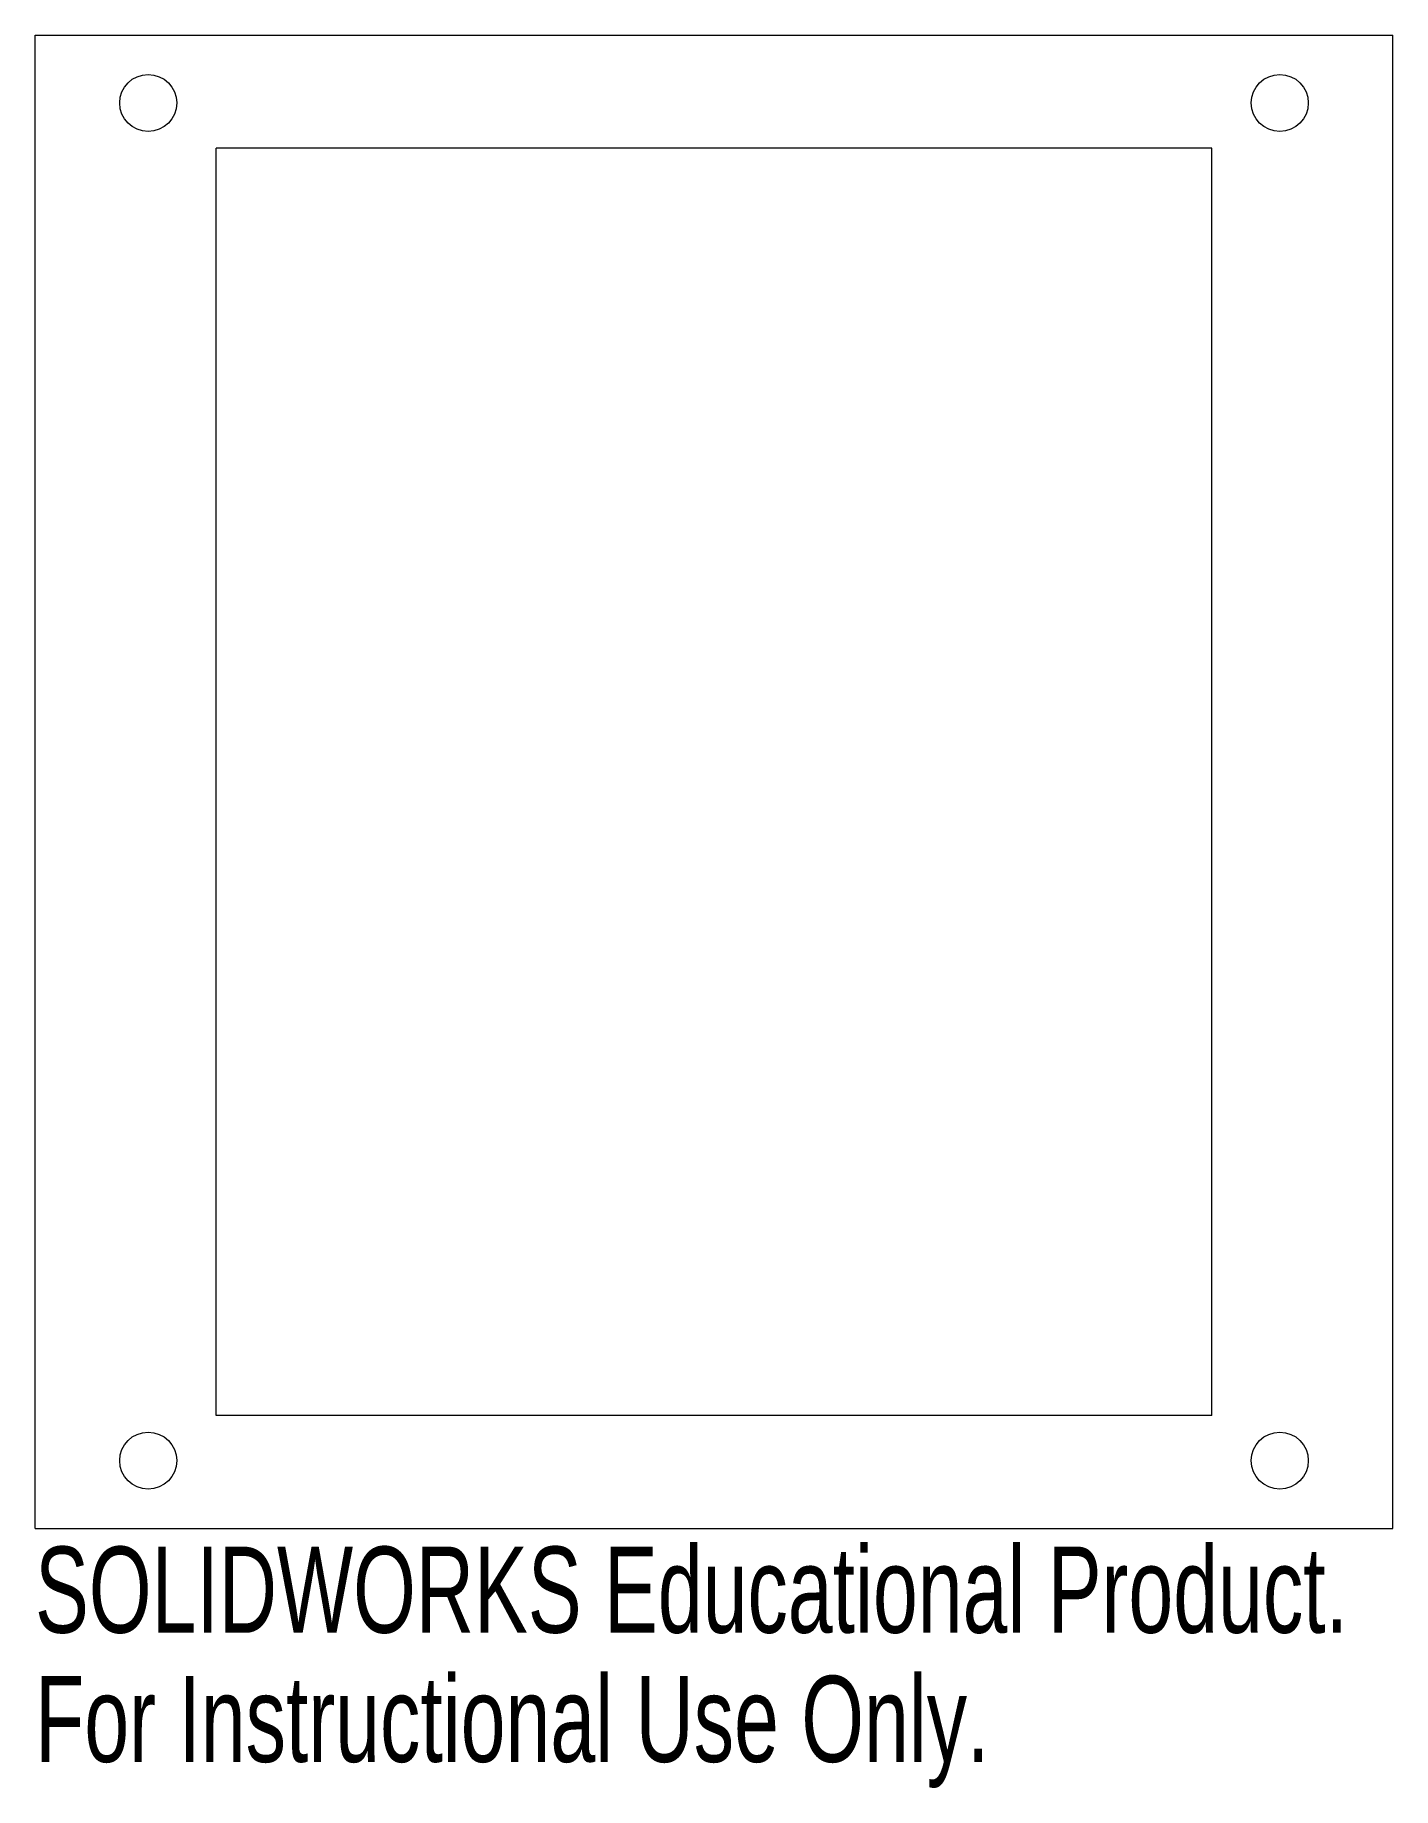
# Model space of a CAD drawing. Header units: inches. Extents: x -1.5 to 1.5, y -2.22 to 1.65.
import ezdxf

# ---------------------------------------------------------------- set-up
doc = ezdxf.new("R2010")
doc.units = ezdxf.units.IN
doc.header["$MEASUREMENT"] = 0
doc.styles.add('SLDTEXTSTYLE0', font='TXT', dxfattribs={"width": 0.7})

msp = doc.modelspace()

# ---------------------------------------------------------------- linework, layer by layer
at = {"color": 7, "linetype": 'Continuous', "lineweight": 15}
for p, q in [((-1.5, -1.65), (-1.5, 1.65)), ((-1.5, 1.65), (1.5, 1.65)), ((1.5, -1.65), (1.5, 1.65)), ((-1.1, -1.4), (-1.1, 1.4)), ((1.1, 1.4), (-1.1, 1.4)), ((1.1, -1.4), (1.1, 1.4)), ((1.1, -1.4), (-1.1, -1.4)), ((-1.5, -1.65), (1.5, -1.65))]:
    msp.add_line(p, q, dxfattribs=at)
for centre in [(-1.25, 1.5), (1.25, 1.5), (-1.25, -1.5), (1.25, -1.5)]:
    msp.add_circle(centre, 0.063, dxfattribs=at)

# ---------------------------------------------------------------- texts
at = {"color": 7, "linetype": 'Continuous', "char_height": 0.1903, "attachment_point": 1, "style": 'SLDTEXTSTYLE0'}
for s, insert in [('SOLIDWORKS Educational Product.', (-1.5, -1.6901)), ('For Instructional Use Only.', (-1.5, -1.9756))]:
    msp.add_mtext(s, dxfattribs=dict(at, insert=insert))

doc.saveas('drawing.dxf')
